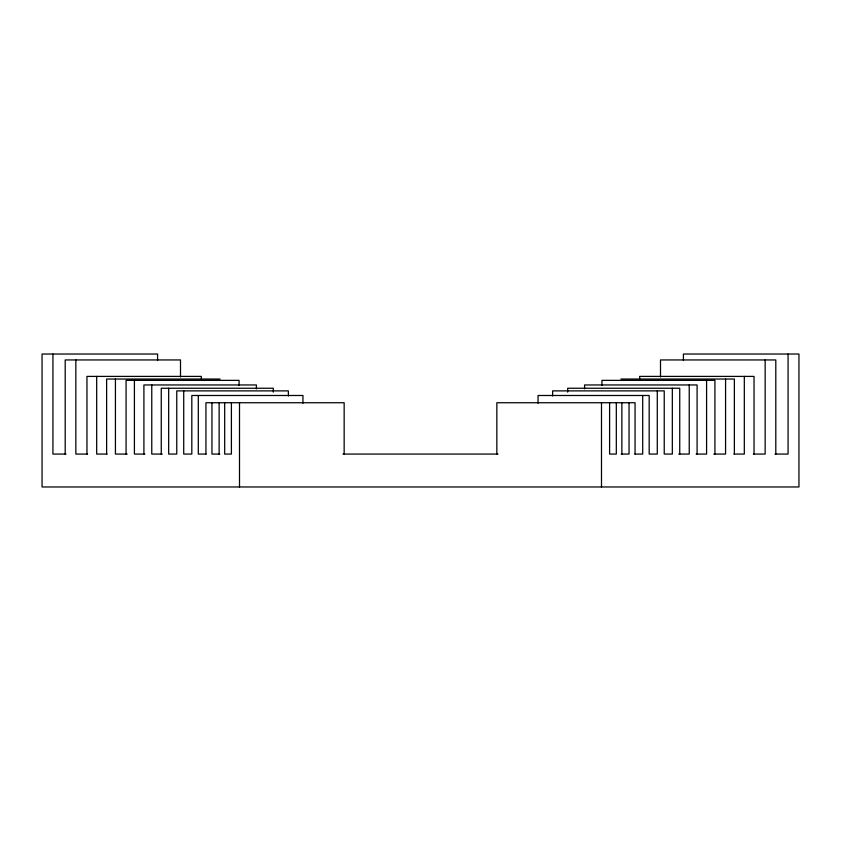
<?xml version="1.0" encoding="UTF-8"?>
<svg xmlns="http://www.w3.org/2000/svg" width="841" height="841" viewBox="0 0 841 841"><rect width="100%" height="100%" fill="white"/><g stroke="black" fill="none" stroke-linecap="round" stroke-linejoin="round"><path stroke-width="1.26" d="M220.079 379.039L106.628 379.039L106.628 454.066M620.921 379.039L734.372 379.039L734.372 454.066M66.008 454.066L52.93 454.066L52.93 354.029M87.622 454.066L75.848 454.066L75.848 359.948M107.143 454.066L96.683 454.066L96.683 376.4M127.201 454.066L115.427 454.066L115.427 379.039M144.873 454.066L134.413 454.066L134.413 380.353M162.239 454.066L151.769 454.066L151.769 384.957M206.15 454.066L198.297 454.066L198.297 395.491M219.806 454.066L211.953 454.066L211.953 402.734M343.002 454.066L497.998 454.066M621.194 454.066L629.047 454.066L629.047 402.734M634.85 454.066L642.703 454.066L642.703 395.491M678.761 454.066L689.231 454.066L689.231 384.957M696.127 454.066L706.587 454.066L706.587 380.353M713.799 454.066L725.573 454.066L725.573 379.039M733.857 454.066L744.317 454.066L744.317 376.4M753.378 454.066L765.152 454.066L765.152 359.948M774.992 454.066L788.07 454.066L788.07 354.029M775.801 454.066L775.801 359.948L660.5 359.948L660.5 376.947M754.041 454.066L754.041 376.4L639.665 376.4L639.665 380.29M714.924 454.066L714.924 380.353L601.935 380.353L601.935 385.525M697.094 454.066L697.094 384.957L584.579 384.957L584.579 388.868M683.418 360.516L683.418 354.029L798.95 354.029L798.95 486.971L42.05 486.971L42.05 354.029L157.582 354.029L157.582 360.516M679.738 454.066L679.738 388.248L567.675 388.248L567.675 392.116M672.327 388.248L672.327 454.066L664.232 454.066L664.232 390.886L552.632 390.886L552.632 396.037M657.284 390.886L657.284 454.066L649.178 454.066L649.178 395.491L538.051 395.491L538.051 403.302M635.06 454.066L635.06 402.734L496.842 402.734L496.842 454.066M621.867 402.734L621.867 454.066M616.316 402.734L616.316 454.066L609.599 454.066L609.599 402.734M601.494 402.734L601.494 486.971M344.158 454.066L344.158 402.734L205.94 402.734L205.94 454.066M302.949 403.302L302.949 395.491L191.822 395.491L191.822 454.066L183.716 454.066L183.716 390.886M288.368 396.037L288.368 390.886L176.768 390.886L176.768 454.066L168.673 454.066L168.673 388.248M273.325 392.116L273.325 388.248L161.262 388.248L161.262 454.066M256.421 388.868L256.421 384.957L143.906 384.957L143.906 454.066M239.506 402.734L239.506 486.971M239.065 385.525L239.065 380.353L126.076 380.353L126.076 454.066M231.401 402.734L231.401 454.066L224.684 454.066L224.684 402.734M219.133 402.734L219.133 454.066M201.335 380.29L201.335 376.4L86.959 376.4L86.959 454.066M180.5 376.947L180.5 359.948L65.199 359.948L65.199 454.066"/></g></svg>
